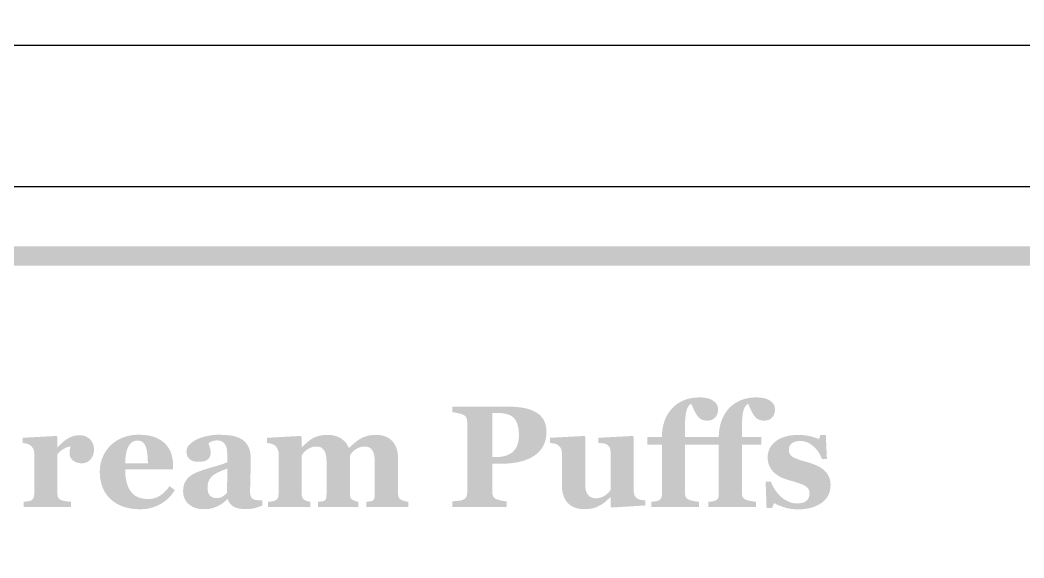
# Model space of a CAD drawing. Header units: millimetres. Extents: x 6 to 441, y 6 to 299.
# Drawn here: x 84.93 to 105.73, y 39.34 to 50.49 of the extents above; entities that cross this region are included whole.
import ezdxf

# ---------------------------------------------------------------- set-up
doc = ezdxf.new("R2010")
doc.units = ezdxf.units.MM
doc.layers.add('CUT', color=1, linetype='Continuous')
doc.layers.add('RASTER', color=7, linetype='Continuous')

msp = doc.modelspace()

# ---------------------------------------------------------------- hatches: boundary and pattern name
at = {"layer": 'RASTER'}
h = msp.add_hatch(color=7, dxfattribs=at)
h.paths.add_polyline_path([(49.2, 43.6), (49.234, 44.116), (49.338, 44.563), (49.509, 44.941), (49.75, 45.25), (50.059, 45.491), (50.438, 45.663), (50.884, 45.766), (51.4, 45.8), (108.6, 45.8), (109.116, 45.766), (109.563, 45.663), (109.941, 45.491), (110.25, 45.25), (110.491, 44.941), (110.663, 44.563), (110.766, 44.116), (110.8, 43.6), (110.8, 30.4), (110.766, 29.884), (110.663, 29.438), (110.491, 29.059), (110.25, 28.75), (109.941, 28.509), (109.563, 28.337), (109.116, 28.234), (108.6, 28.2), (51.4, 28.2), (50.884, 28.234), (50.438, 28.338), (50.059, 28.509), (49.75, 28.75), (49.509, 29.059), (49.338, 29.438), (49.234, 29.884), (49.2, 30.4)])
h.paths.add_polyline_path([(49.6, 43.6), (49.6, 30.4), (49.628, 29.978), (49.713, 29.612), (49.853, 29.303), (50.05, 29.05), (50.303, 28.853), (50.613, 28.713), (50.978, 28.628), (51.4, 28.6), (108.6, 28.6), (109.022, 28.628), (109.387, 28.713), (109.697, 28.853), (109.95, 29.05), (110.147, 29.303), (110.288, 29.612), (110.372, 29.978), (110.4, 30.4), (110.4, 43.6), (110.372, 44.022), (110.288, 44.388), (110.147, 44.697), (109.95, 44.95), (109.697, 45.147), (109.387, 45.287), (109.022, 45.372), (108.6, 45.4), (51.4, 45.4), (50.978, 45.372), (50.613, 45.287), (50.303, 45.147), (50.05, 44.95), (49.853, 44.697), (49.713, 44.388), (49.628, 44.022), (49.6, 43.6)], flags=0)
for points in [[(99.392, 42.42), (99.392, 42.411), (99.392, 42.401), (99.391, 42.392), (99.389, 42.382), (99.388, 42.371), (99.386, 42.361), (99.383, 42.35), (99.381, 42.339), (99.377, 42.329), (99.374, 42.318), (99.37, 42.308), (99.365, 42.299), (99.36, 42.29), (99.355, 42.281), (99.349, 42.273), (99.343, 42.265), (99.335, 42.256), (99.327, 42.248), (99.318, 42.24), (99.31, 42.233), (99.301, 42.226), (99.292, 42.22), (99.283, 42.214), (99.274, 42.209), (99.264, 42.205), (99.252, 42.201), (99.24, 42.197), (99.226, 42.195), (99.211, 42.193), (99.195, 42.191), (99.178, 42.19), (99.159, 42.19), (99.131, 42.191), (99.105, 42.195), (99.08, 42.201), (99.056, 42.21), (99.034, 42.222), (99.014, 42.235), (98.995, 42.252), (98.978, 42.271), (98.961, 42.292), (98.944, 42.318), (98.927, 42.346), (98.91, 42.378), (98.892, 42.413), (98.874, 42.452), (98.856, 42.493), (98.837, 42.539), (98.823, 42.531), (98.809, 42.521), (98.796, 42.509), (98.784, 42.494), (98.772, 42.477), (98.762, 42.457), (98.751, 42.435), (98.742, 42.41), (98.733, 42.38), (98.726, 42.343), (98.72, 42.298), (98.714, 42.246), (98.71, 42.186), (98.708, 42.119), (98.706, 42.045), (98.705, 41.963), (98.705, 41.847), (99.11, 41.847), (99.11, 41.689), (98.708, 41.689), (98.708, 40.68), (98.709, 40.666), (98.71, 40.653), (98.712, 40.641), (98.715, 40.629), (98.719, 40.618), (98.723, 40.609), (98.728, 40.599), (98.735, 40.591), (98.741, 40.584), (98.749, 40.576), (98.757, 40.57), (98.765, 40.564), (98.774, 40.558), (98.783, 40.553), (98.793, 40.549), (98.803, 40.545), (98.813, 40.542), (98.822, 40.539), (98.833, 40.536), (98.844, 40.533), (98.856, 40.531), (98.869, 40.528), (98.882, 40.525), (98.896, 40.522), (98.91, 40.52), (98.924, 40.517), (98.937, 40.515), (98.95, 40.513), (98.963, 40.511), (98.975, 40.51), (98.987, 40.508), (98.998, 40.507), (98.998, 40.4), (98.01, 40.4), (98.01, 40.507), (98.019, 40.508), (98.028, 40.508), (98.038, 40.509), (98.047, 40.51), (98.056, 40.511), (98.065, 40.512), (98.074, 40.513), (98.083, 40.514), (98.092, 40.515), (98.101, 40.517), (98.109, 40.518), (98.117, 40.52), (98.125, 40.522), (98.133, 40.524), (98.14, 40.526), (98.147, 40.529), (98.158, 40.534), (98.169, 40.539), (98.178, 40.544), (98.187, 40.55), (98.194, 40.557), (98.201, 40.564), (98.206, 40.571), (98.211, 40.579), (98.215, 40.588), (98.218, 40.597), (98.221, 40.607), (98.224, 40.618), (98.225, 40.629), (98.227, 40.641), (98.228, 40.653), (98.228, 40.667), (98.228, 41.689), (97.93, 41.689), (97.93, 41.847), (98.228, 41.847), (98.228, 41.886), (98.231, 41.925), (98.234, 41.963), (98.239, 42.002), (98.246, 42.039), (98.253, 42.077), (98.263, 42.114), (98.273, 42.151), (98.285, 42.188), (98.299, 42.223), (98.314, 42.257), (98.331, 42.291), (98.349, 42.323), (98.369, 42.354), (98.391, 42.385), (98.414, 42.414), (98.438, 42.442), (98.464, 42.469), (98.491, 42.494), (98.521, 42.517), (98.552, 42.54), (98.585, 42.561), (98.62, 42.58), (98.657, 42.599), (98.696, 42.615), (98.736, 42.629), (98.778, 42.642), (98.821, 42.651), (98.866, 42.659), (98.913, 42.665), (98.961, 42.668), (99.011, 42.669), (99.056, 42.668), (99.097, 42.665), (99.136, 42.659), (99.173, 42.652), (99.206, 42.642), (99.238, 42.63), (99.267, 42.616), (99.293, 42.6), (99.316, 42.582), (99.336, 42.563), (99.353, 42.543), (99.367, 42.521), (99.378, 42.498), (99.386, 42.473), (99.391, 42.447), (99.392, 42.42)], [(100.572, 42.42), (100.571, 42.411), (100.571, 42.401), (100.57, 42.392), (100.569, 42.382), (100.567, 42.371), (100.565, 42.361), (100.563, 42.35), (100.56, 42.339), (100.557, 42.329), (100.553, 42.318), (100.549, 42.308), (100.544, 42.299), (100.539, 42.29), (100.534, 42.281), (100.528, 42.273), (100.522, 42.265), (100.514, 42.256), (100.506, 42.248), (100.498, 42.24), (100.489, 42.233), (100.48, 42.226), (100.471, 42.22), (100.462, 42.214), (100.453, 42.209), (100.443, 42.205), (100.431, 42.201), (100.419, 42.197), (100.405, 42.195), (100.39, 42.193), (100.374, 42.191), (100.357, 42.19), (100.339, 42.19), (100.31, 42.191), (100.284, 42.195), (100.259, 42.201), (100.235, 42.21), (100.213, 42.222), (100.193, 42.235), (100.174, 42.252), (100.157, 42.271), (100.14, 42.292), (100.123, 42.318), (100.106, 42.346), (100.089, 42.378), (100.071, 42.413), (100.053, 42.452), (100.035, 42.493), (100.016, 42.539), (100.002, 42.531), (99.988, 42.521), (99.976, 42.509), (99.963, 42.494), (99.952, 42.477), (99.941, 42.457), (99.931, 42.435), (99.921, 42.41), (99.913, 42.38), (99.905, 42.343), (99.899, 42.298), (99.894, 42.246), (99.89, 42.186), (99.887, 42.119), (99.885, 42.045), (99.885, 41.963), (99.885, 41.847), (100.289, 41.847), (100.289, 41.689), (99.887, 41.689), (99.887, 40.68), (99.888, 40.666), (99.889, 40.653), (99.891, 40.641), (99.894, 40.629), (99.898, 40.618), (99.902, 40.609), (99.908, 40.599), (99.914, 40.591), (99.921, 40.584), (99.928, 40.576), (99.936, 40.57), (99.944, 40.564), (99.953, 40.558), (99.962, 40.553), (99.972, 40.549), (99.983, 40.545), (99.992, 40.542), (100.002, 40.539), (100.012, 40.536), (100.023, 40.533), (100.035, 40.531), (100.048, 40.528), (100.061, 40.525), (100.075, 40.522), (100.089, 40.52), (100.103, 40.517), (100.116, 40.515), (100.129, 40.513), (100.142, 40.511), (100.154, 40.51), (100.166, 40.508), (100.177, 40.507), (100.177, 40.4), (99.189, 40.4), (99.189, 40.507), (99.198, 40.508), (99.208, 40.508), (99.217, 40.509), (99.226, 40.51), (99.235, 40.511), (99.245, 40.512), (99.254, 40.513), (99.263, 40.514), (99.272, 40.515), (99.28, 40.517), (99.288, 40.518), (99.297, 40.52), (99.304, 40.522), (99.312, 40.524), (99.319, 40.526), (99.326, 40.529), (99.338, 40.534), (99.348, 40.539), (99.357, 40.544), (99.366, 40.55), (99.373, 40.557), (99.38, 40.564), (99.385, 40.571), (99.39, 40.579), (99.394, 40.588), (99.398, 40.597), (99.4, 40.607), (99.403, 40.618), (99.405, 40.629), (99.406, 40.641), (99.407, 40.653), (99.407, 40.667), (99.407, 41.689), (99.11, 41.689), (99.11, 41.847), (99.407, 41.847), (99.408, 41.886), (99.41, 41.925), (99.413, 41.963), (99.418, 42.002), (99.425, 42.039), (99.433, 42.077), (99.442, 42.114), (99.452, 42.151), (99.465, 42.188), (99.478, 42.223), (99.493, 42.257), (99.51, 42.291), (99.529, 42.323), (99.549, 42.354), (99.57, 42.385), (99.593, 42.414), (99.617, 42.442), (99.643, 42.469), (99.67, 42.494), (99.7, 42.517), (99.731, 42.54), (99.764, 42.561), (99.799, 42.58), (99.836, 42.599), (99.875, 42.615), (99.915, 42.629), (99.957, 42.642), (100, 42.651), (100.045, 42.659), (100.092, 42.665), (100.141, 42.668), (100.191, 42.669), (100.235, 42.668), (100.276, 42.665), (100.315, 42.659), (100.352, 42.652), (100.386, 42.642), (100.417, 42.63), (100.446, 42.616), (100.472, 42.6), (100.495, 42.582), (100.516, 42.563), (100.533, 42.543), (100.547, 42.521), (100.558, 42.498), (100.565, 42.473), (100.57, 42.447), (100.572, 42.42)], [(86.461, 41.585), (86.46, 41.558), (86.456, 41.531), (86.451, 41.505), (86.443, 41.481), (86.434, 41.456), (86.422, 41.433), (86.408, 41.411), (86.392, 41.39), (86.374, 41.37), (86.355, 41.353), (86.334, 41.338), (86.312, 41.326), (86.289, 41.317), (86.264, 41.311), (86.238, 41.307), (86.21, 41.305), (86.184, 41.306), (86.159, 41.309), (86.135, 41.313), (86.112, 41.319), (86.089, 41.326), (86.068, 41.336), (86.048, 41.347), (86.029, 41.359), (86.012, 41.374), (85.997, 41.39), (85.984, 41.407), (85.974, 41.426), (85.966, 41.447), (85.96, 41.47), (85.956, 41.494), (85.955, 41.519), (85.955, 41.532), (85.956, 41.543), (85.956, 41.554), (85.957, 41.565), (85.958, 41.574), (85.959, 41.583), (85.961, 41.591), (85.963, 41.599), (85.964, 41.606), (85.966, 41.613), (85.968, 41.62), (85.97, 41.627), (85.971, 41.633), (85.973, 41.64), (85.974, 41.646), (85.976, 41.652), (85.959, 41.651), (85.942, 41.648), (85.924, 41.644), (85.907, 41.639), (85.889, 41.633), (85.871, 41.625), (85.852, 41.616), (85.834, 41.606), (85.815, 41.594), (85.797, 41.582), (85.78, 41.568), (85.763, 41.554), (85.747, 41.539), (85.732, 41.523), (85.716, 41.506), (85.702, 41.488), (85.702, 40.684), (85.702, 40.672), (85.703, 40.66), (85.704, 40.648), (85.706, 40.637), (85.708, 40.627), (85.711, 40.617), (85.714, 40.608), (85.718, 40.599), (85.722, 40.591), (85.727, 40.583), (85.733, 40.576), (85.74, 40.569), (85.747, 40.563), (85.755, 40.557), (85.763, 40.551), (85.772, 40.546), (85.781, 40.543), (85.791, 40.539), (85.802, 40.535), (85.815, 40.532), (85.828, 40.528), (85.843, 40.525), (85.859, 40.522), (85.877, 40.519), (85.894, 40.517), (85.911, 40.514), (85.926, 40.512), (85.939, 40.511), (85.952, 40.509), (85.963, 40.508), (85.973, 40.507), (85.982, 40.507), (85.982, 40.4), (85.002, 40.4), (85.002, 40.507), (85.011, 40.508), (85.02, 40.509), (85.029, 40.509), (85.039, 40.51), (85.048, 40.511), (85.057, 40.513), (85.066, 40.514), (85.076, 40.515), (85.085, 40.516), (85.094, 40.518), (85.102, 40.519), (85.11, 40.521), (85.118, 40.523), (85.126, 40.525), (85.133, 40.527), (85.139, 40.529), (85.151, 40.533), (85.161, 40.538), (85.17, 40.543), (85.179, 40.549), (85.187, 40.556), (85.193, 40.563), (85.199, 40.571), (85.204, 40.579), (85.208, 40.587), (85.212, 40.597), (85.215, 40.607), (85.217, 40.618), (85.219, 40.629), (85.22, 40.641), (85.221, 40.653), (85.221, 40.667), (85.221, 41.519), (85.221, 41.532), (85.22, 41.545), (85.218, 41.557), (85.215, 41.569), (85.212, 41.581), (85.207, 41.592), (85.202, 41.603), (85.197, 41.614), (85.19, 41.624), (85.183, 41.633), (85.176, 41.643), (85.169, 41.651), (85.161, 41.659), (85.153, 41.667), (85.145, 41.674), (85.136, 41.68), (85.13, 41.685), (85.122, 41.689), (85.115, 41.693), (85.107, 41.696), (85.098, 41.7), (85.089, 41.703), (85.08, 41.707), (85.07, 41.71), (85.06, 41.712), (85.049, 41.715), (85.038, 41.717), (85.028, 41.719), (85.016, 41.721), (85.005, 41.723), (84.993, 41.724), (84.981, 41.726), (84.981, 41.833), (85.68, 41.871), (85.702, 41.849), (85.702, 41.636), (85.708, 41.636), (85.733, 41.665), (85.759, 41.692), (85.785, 41.717), (85.812, 41.741), (85.839, 41.763), (85.866, 41.784), (85.894, 41.803), (85.922, 41.82), (85.951, 41.836), (85.98, 41.849), (86.009, 41.861), (86.038, 41.87), (86.068, 41.877), (86.098, 41.883), (86.128, 41.886), (86.159, 41.887), (86.192, 41.886), (86.224, 41.882), (86.254, 41.875), (86.282, 41.866), (86.308, 41.854), (86.333, 41.839), (86.356, 41.822), (86.378, 41.803), (86.397, 41.781), (86.414, 41.757), (86.428, 41.733), (86.44, 41.706), (86.449, 41.678), (86.456, 41.649), (86.459, 41.618), (86.461, 41.585)], [(92.975, 40.4), (92.102, 40.4), (92.102, 40.507), (92.11, 40.508), (92.118, 40.509), (92.126, 40.51), (92.135, 40.511), (92.143, 40.512), (92.152, 40.513), (92.16, 40.514), (92.169, 40.514), (92.178, 40.515), (92.186, 40.516), (92.194, 40.518), (92.201, 40.519), (92.209, 40.521), (92.215, 40.524), (92.222, 40.526), (92.228, 40.529), (92.235, 40.533), (92.242, 40.537), (92.249, 40.543), (92.254, 40.548), (92.259, 40.555), (92.263, 40.562), (92.266, 40.57), (92.269, 40.578), (92.271, 40.587), (92.273, 40.596), (92.274, 40.607), (92.275, 40.617), (92.276, 40.629), (92.277, 40.641), (92.277, 40.653), (92.278, 40.667), (92.278, 41.351), (92.277, 41.387), (92.274, 41.421), (92.27, 41.453), (92.264, 41.483), (92.257, 41.51), (92.248, 41.535), (92.237, 41.557), (92.224, 41.577), (92.21, 41.595), (92.195, 41.61), (92.178, 41.623), (92.159, 41.634), (92.139, 41.642), (92.118, 41.648), (92.095, 41.651), (92.071, 41.652), (92.056, 41.652), (92.04, 41.651), (92.026, 41.65), (92.012, 41.647), (91.998, 41.645), (91.984, 41.641), (91.971, 41.637), (91.959, 41.633), (91.947, 41.628), (91.935, 41.622), (91.923, 41.616), (91.912, 41.611), (91.901, 41.604), (91.89, 41.598), (91.879, 41.591), (91.869, 41.584), (91.859, 41.576), (91.849, 41.568), (91.84, 41.561), (91.831, 41.553), (91.823, 41.545), (91.816, 41.537), (91.809, 41.53), (91.803, 41.522), (91.797, 41.515), (91.792, 41.507), (91.786, 41.5), (91.781, 41.494), (91.777, 41.487), (91.772, 41.481), (91.768, 41.475), (91.763, 41.469), (91.763, 40.683), (91.764, 40.67), (91.764, 40.658), (91.765, 40.646), (91.767, 40.635), (91.768, 40.625), (91.77, 40.615), (91.773, 40.606), (91.776, 40.597), (91.779, 40.589), (91.783, 40.581), (91.788, 40.574), (91.794, 40.568), (91.8, 40.561), (91.807, 40.555), (91.814, 40.55), (91.822, 40.545), (91.828, 40.542), (91.834, 40.539), (91.841, 40.536), (91.847, 40.533), (91.854, 40.53), (91.861, 40.527), (91.868, 40.524), (91.875, 40.522), (91.883, 40.519), (91.891, 40.517), (91.899, 40.515), (91.906, 40.513), (91.914, 40.511), (91.923, 40.509), (91.931, 40.508), (91.939, 40.507), (91.939, 40.4), (91.103, 40.4), (91.103, 40.507), (91.11, 40.508), (91.117, 40.508), (91.125, 40.509), (91.134, 40.51), (91.142, 40.511), (91.151, 40.512), (91.16, 40.513), (91.17, 40.514), (91.18, 40.515), (91.189, 40.517), (91.197, 40.518), (91.205, 40.52), (91.212, 40.522), (91.218, 40.524), (91.224, 40.526), (91.229, 40.529), (91.236, 40.533), (91.243, 40.538), (91.249, 40.543), (91.254, 40.549), (91.259, 40.555), (91.263, 40.561), (91.266, 40.568), (91.269, 40.576), (91.271, 40.584), (91.273, 40.593), (91.275, 40.603), (91.276, 40.614), (91.277, 40.626), (91.278, 40.638), (91.278, 40.652), (91.279, 40.667), (91.279, 41.351), (91.278, 41.387), (91.275, 41.421), (91.271, 41.453), (91.265, 41.483), (91.258, 41.51), (91.248, 41.535), (91.238, 41.557), (91.225, 41.577), (91.211, 41.595), (91.195, 41.61), (91.179, 41.623), (91.16, 41.634), (91.14, 41.642), (91.119, 41.648), (91.096, 41.651), (91.072, 41.652), (91.056, 41.652), (91.041, 41.651), (91.027, 41.65), (91.013, 41.647), (90.999, 41.645), (90.985, 41.641), (90.972, 41.637), (90.96, 41.633), (90.948, 41.628), (90.936, 41.622), (90.924, 41.616), (90.913, 41.611), (90.902, 41.604), (90.891, 41.598), (90.88, 41.591), (90.87, 41.584), (90.86, 41.576), (90.85, 41.568), (90.841, 41.561), (90.832, 41.553), (90.824, 41.545), (90.817, 41.537), (90.81, 41.53), (90.804, 41.522), (90.798, 41.515), (90.793, 41.507), (90.787, 41.5), (90.782, 41.494), (90.778, 41.487), (90.773, 41.481), (90.769, 41.475), (90.764, 41.469), (90.764, 40.683), (90.765, 40.67), (90.765, 40.658), (90.766, 40.647), (90.768, 40.636), (90.77, 40.625), (90.772, 40.616), (90.774, 40.606), (90.778, 40.598), (90.781, 40.59), (90.785, 40.582), (90.79, 40.575), (90.796, 40.568), (90.802, 40.561), (90.809, 40.555), (90.816, 40.55), (90.824, 40.545), (90.83, 40.542), (90.837, 40.539), (90.843, 40.536), (90.85, 40.533), (90.856, 40.53), (90.863, 40.527), (90.871, 40.524), (90.878, 40.522), (90.885, 40.519), (90.893, 40.517), (90.901, 40.515), (90.909, 40.513), (90.917, 40.511), (90.925, 40.509), (90.933, 40.508), (90.942, 40.507), (90.942, 40.4), (90.064, 40.4), (90.064, 40.507), (90.074, 40.508), (90.083, 40.508), (90.093, 40.509), (90.102, 40.51), (90.111, 40.511), (90.121, 40.512), (90.13, 40.513), (90.139, 40.514), (90.148, 40.515), (90.157, 40.517), (90.165, 40.518), (90.173, 40.52), (90.181, 40.522), (90.188, 40.524), (90.195, 40.526), (90.202, 40.529), (90.213, 40.534), (90.224, 40.539), (90.233, 40.544), (90.241, 40.55), (90.249, 40.557), (90.256, 40.564), (90.262, 40.571), (90.266, 40.579), (90.27, 40.588), (90.274, 40.597), (90.277, 40.607), (90.28, 40.618), (90.281, 40.629), (90.283, 40.641), (90.284, 40.653), (90.284, 40.667), (90.284, 41.519), (90.284, 41.531), (90.282, 41.542), (90.28, 41.554), (90.278, 41.565), (90.274, 41.577), (90.27, 41.588), (90.265, 41.599), (90.259, 41.611), (90.253, 41.622), (90.246, 41.632), (90.239, 41.641), (90.232, 41.65), (90.224, 41.659), (90.216, 41.667), (90.208, 41.674), (90.199, 41.68), (90.192, 41.685), (90.185, 41.689), (90.177, 41.693), (90.169, 41.696), (90.161, 41.7), (90.152, 41.703), (90.142, 41.707), (90.132, 41.71), (90.122, 41.712), (90.112, 41.715), (90.101, 41.717), (90.09, 41.719), (90.079, 41.721), (90.067, 41.723), (90.056, 41.724), (90.044, 41.726), (90.044, 41.833), (90.742, 41.871), (90.764, 41.849), (90.764, 41.642), (90.77, 41.642), (90.781, 41.652), (90.792, 41.661), (90.803, 41.672), (90.815, 41.682), (90.828, 41.693), (90.84, 41.705), (90.854, 41.717), (90.868, 41.729), (90.882, 41.742), (90.895, 41.753), (90.909, 41.764), (90.922, 41.775), (90.936, 41.785), (90.949, 41.794), (90.961, 41.803), (90.974, 41.811), (90.988, 41.819), (91.003, 41.827), (91.019, 41.835), (91.036, 41.843), (91.054, 41.85), (91.072, 41.857), (91.092, 41.863), (91.113, 41.869), (91.135, 41.875), (91.157, 41.879), (91.179, 41.884), (91.202, 41.887), (91.226, 41.889), (91.25, 41.891), (91.274, 41.892), (91.299, 41.893), (91.34, 41.892), (91.379, 41.888), (91.417, 41.882), (91.452, 41.875), (91.486, 41.864), (91.519, 41.852), (91.549, 41.837), (91.578, 41.82), (91.605, 41.801), (91.63, 41.781), (91.653, 41.759), (91.674, 41.736), (91.693, 41.711), (91.71, 41.685), (91.724, 41.657), (91.737, 41.628), (91.75, 41.628), (91.761, 41.638), (91.773, 41.648), (91.785, 41.659), (91.797, 41.671), (91.811, 41.682), (91.825, 41.695), (91.839, 41.707), (91.854, 41.721), (91.869, 41.734), (91.884, 41.746), (91.899, 41.758), (91.913, 41.769), (91.927, 41.779), (91.941, 41.789), (91.954, 41.798), (91.967, 41.806), (91.982, 41.815), (91.998, 41.824), (92.014, 41.832), (92.032, 41.84), (92.051, 41.847), (92.07, 41.855), (92.091, 41.861), (92.113, 41.868), (92.135, 41.874), (92.158, 41.879), (92.181, 41.883), (92.205, 41.886), (92.228, 41.889), (92.253, 41.891), (92.277, 41.892), (92.302, 41.893), (92.356, 41.891), (92.407, 41.885), (92.454, 41.874), (92.498, 41.86), (92.539, 41.842), (92.577, 41.819), (92.612, 41.793), (92.643, 41.762), (92.671, 41.728), (92.695, 41.69), (92.716, 41.649), (92.733, 41.604), (92.746, 41.556), (92.755, 41.505), (92.761, 41.45), (92.762, 41.392), (92.762, 40.68), (92.763, 40.667), (92.763, 40.654), (92.765, 40.642), (92.766, 40.631), (92.769, 40.62), (92.772, 40.61), (92.775, 40.601), (92.779, 40.593), (92.783, 40.585), (92.788, 40.577), (92.794, 40.57), (92.801, 40.564), (92.809, 40.557), (92.818, 40.552), (92.827, 40.547), (92.837, 40.542), (92.843, 40.54), (92.85, 40.537), (92.856, 40.534), (92.863, 40.532), (92.871, 40.529), (92.878, 40.527), (92.887, 40.524), (92.895, 40.522), (92.904, 40.519), (92.913, 40.517), (92.922, 40.515), (92.932, 40.513), (92.942, 40.511), (92.953, 40.509), (92.964, 40.508), (92.975, 40.507)], [(97.888, 40.431), (97.189, 40.388), (97.167, 40.409), (97.167, 40.601), (97.158, 40.601), (97.146, 40.589), (97.134, 40.578), (97.121, 40.567), (97.109, 40.556), (97.097, 40.545), (97.085, 40.534), (97.073, 40.523), (97.061, 40.512), (97.049, 40.501), (97.036, 40.491), (97.023, 40.481), (97.009, 40.471), (96.994, 40.461), (96.979, 40.452), (96.964, 40.443), (96.948, 40.434), (96.929, 40.424), (96.911, 40.415), (96.893, 40.407), (96.875, 40.399), (96.857, 40.392), (96.84, 40.386), (96.823, 40.38), (96.806, 40.375), (96.789, 40.371), (96.769, 40.367), (96.748, 40.363), (96.724, 40.361), (96.699, 40.359), (96.672, 40.357), (96.643, 40.356), (96.612, 40.356), (96.558, 40.358), (96.508, 40.364), (96.461, 40.375), (96.417, 40.389), (96.376, 40.408), (96.338, 40.431), (96.304, 40.458), (96.273, 40.489), (96.245, 40.524), (96.221, 40.563), (96.201, 40.605), (96.185, 40.65), (96.172, 40.699), (96.162, 40.751), (96.157, 40.807), (96.155, 40.866), (96.155, 41.525), (96.155, 41.539), (96.154, 41.552), (96.152, 41.565), (96.15, 41.577), (96.146, 41.588), (96.143, 41.599), (96.138, 41.609), (96.133, 41.618), (96.127, 41.627), (96.121, 41.635), (96.115, 41.644), (96.107, 41.652), (96.1, 41.66), (96.092, 41.667), (96.083, 41.675), (96.074, 41.682), (96.067, 41.687), (96.059, 41.692), (96.05, 41.696), (96.041, 41.701), (96.031, 41.704), (96.021, 41.708), (96.01, 41.711), (95.998, 41.713), (95.987, 41.716), (95.975, 41.718), (95.964, 41.719), (95.954, 41.721), (95.943, 41.723), (95.933, 41.724), (95.923, 41.725), (95.913, 41.726), (95.913, 41.833), (96.624, 41.871), (96.64, 41.849), (96.64, 40.875), (96.641, 40.838), (96.644, 40.804), (96.648, 40.773), (96.654, 40.744), (96.662, 40.717), (96.672, 40.693), (96.684, 40.671), (96.698, 40.652), (96.713, 40.635), (96.729, 40.621), (96.747, 40.608), (96.766, 40.598), (96.787, 40.59), (96.809, 40.585), (96.832, 40.581), (96.857, 40.58), (96.882, 40.581), (96.907, 40.584), (96.932, 40.588), (96.955, 40.594), (96.978, 40.601), (97.001, 40.611), (97.022, 40.622), (97.043, 40.634), (97.063, 40.648), (97.082, 40.662), (97.099, 40.676), (97.115, 40.69), (97.129, 40.705), (97.142, 40.72), (97.154, 40.735), (97.164, 40.75), (97.164, 41.54), (97.164, 41.552), (97.163, 41.564), (97.162, 41.576), (97.16, 41.587), (97.157, 41.598), (97.154, 41.609), (97.15, 41.619), (97.145, 41.629), (97.14, 41.639), (97.135, 41.648), (97.129, 41.657), (97.122, 41.665), (97.115, 41.673), (97.107, 41.68), (97.098, 41.687), (97.09, 41.693), (97.083, 41.698), (97.075, 41.702), (97.067, 41.705), (97.058, 41.708), (97.048, 41.711), (97.037, 41.713), (97.026, 41.715), (97.014, 41.717), (97.002, 41.718), (96.989, 41.72), (96.977, 41.721), (96.965, 41.722), (96.952, 41.723), (96.939, 41.724), (96.927, 41.725), (96.914, 41.726), (96.914, 41.833), (97.624, 41.871), (97.646, 41.849), (97.646, 40.718), (97.647, 40.705), (97.648, 40.693), (97.649, 40.682), (97.651, 40.67), (97.654, 40.66), (97.658, 40.65), (97.662, 40.64), (97.667, 40.631), (97.672, 40.622), (97.678, 40.613), (97.685, 40.605), (97.692, 40.598), (97.7, 40.59), (97.708, 40.583), (97.717, 40.576), (97.727, 40.57), (97.734, 40.566), (97.742, 40.562), (97.75, 40.558), (97.759, 40.555), (97.768, 40.552), (97.778, 40.55), (97.788, 40.548), (97.799, 40.546), (97.81, 40.544), (97.822, 40.543), (97.833, 40.542), (97.844, 40.54), (97.855, 40.54), (97.866, 40.539), (97.877, 40.538), (97.888, 40.538)], [(101.043, 40.35), (101.008, 40.351), (100.973, 40.353), (100.938, 40.356), (100.903, 40.361), (100.868, 40.367), (100.834, 40.374), (100.8, 40.382), (100.766, 40.392), (100.733, 40.402), (100.702, 40.413), (100.673, 40.424), (100.645, 40.435), (100.62, 40.446), (100.597, 40.457), (100.575, 40.469), (100.555, 40.481), (100.511, 40.381), (100.397, 40.381), (100.378, 40.927), (100.485, 40.927), (100.491, 40.911), (100.498, 40.893), (100.506, 40.876), (100.514, 40.857), (100.524, 40.838), (100.535, 40.819), (100.546, 40.799), (100.558, 40.779), (100.571, 40.758), (100.585, 40.738), (100.599, 40.719), (100.613, 40.7), (100.628, 40.682), (100.643, 40.664), (100.659, 40.647), (100.676, 40.63), (100.693, 40.614), (100.711, 40.598), (100.73, 40.583), (100.749, 40.569), (100.769, 40.556), (100.79, 40.543), (100.811, 40.53), (100.833, 40.519), (100.855, 40.508), (100.878, 40.499), (100.901, 40.491), (100.925, 40.485), (100.949, 40.48), (100.973, 40.476), (100.998, 40.474), (101.023, 40.473), (101.055, 40.474), (101.085, 40.476), (101.113, 40.481), (101.139, 40.486), (101.163, 40.494), (101.184, 40.502), (101.204, 40.513), (101.221, 40.525), (101.236, 40.539), (101.25, 40.555), (101.261, 40.572), (101.27, 40.591), (101.277, 40.612), (101.282, 40.635), (101.285, 40.659), (101.286, 40.686), (101.286, 40.7), (101.285, 40.714), (101.282, 40.727), (101.279, 40.739), (101.275, 40.751), (101.27, 40.762), (101.264, 40.772), (101.257, 40.782), (101.249, 40.792), (101.241, 40.801), (101.232, 40.809), (101.222, 40.818), (101.212, 40.826), (101.201, 40.834), (101.189, 40.841), (101.177, 40.848), (101.162, 40.855), (101.147, 40.862), (101.132, 40.869), (101.117, 40.875), (101.101, 40.881), (101.085, 40.887), (101.068, 40.893), (101.051, 40.898), (101.034, 40.903), (101.015, 40.909), (100.996, 40.915), (100.975, 40.921), (100.954, 40.927), (100.931, 40.934), (100.908, 40.941), (100.884, 40.948), (100.859, 40.955), (100.836, 40.963), (100.813, 40.97), (100.791, 40.977), (100.77, 40.985), (100.75, 40.992), (100.731, 41), (100.713, 41.007), (100.695, 41.015), (100.677, 41.024), (100.659, 41.035), (100.641, 41.046), (100.622, 41.058), (100.603, 41.072), (100.585, 41.086), (100.566, 41.102), (100.55, 41.116), (100.534, 41.132), (100.52, 41.148), (100.506, 41.165), (100.494, 41.182), (100.482, 41.201), (100.471, 41.22), (100.46, 41.239), (100.451, 41.26), (100.443, 41.282), (100.436, 41.304), (100.431, 41.328), (100.426, 41.352), (100.423, 41.378), (100.421, 41.404), (100.421, 41.431), (100.423, 41.482), (100.432, 41.53), (100.445, 41.575), (100.464, 41.618), (100.488, 41.659), (100.518, 41.697), (100.554, 41.732), (100.594, 41.765), (100.639, 41.795), (100.688, 41.821), (100.74, 41.843), (100.795, 41.861), (100.853, 41.875), (100.915, 41.885), (100.98, 41.891), (101.049, 41.893), (101.082, 41.892), (101.114, 41.891), (101.146, 41.889), (101.177, 41.886), (101.207, 41.882), (101.237, 41.877), (101.266, 41.872), (101.294, 41.866), (101.322, 41.859), (101.348, 41.852), (101.373, 41.845), (101.398, 41.837), (101.42, 41.83), (101.442, 41.822), (101.463, 41.814), (101.483, 41.806), (101.513, 41.893), (101.625, 41.893), (101.648, 41.393), (101.544, 41.393), (101.53, 41.431), (101.514, 41.467), (101.495, 41.502), (101.475, 41.535), (101.451, 41.567), (101.426, 41.598), (101.398, 41.628), (101.368, 41.656), (101.337, 41.682), (101.305, 41.704), (101.272, 41.723), (101.239, 41.739), (101.205, 41.751), (101.171, 41.76), (101.136, 41.765), (101.1, 41.767), (101.073, 41.766), (101.047, 41.764), (101.023, 41.76), (101, 41.755), (100.978, 41.748), (100.958, 41.74), (100.94, 41.731), (100.923, 41.72), (100.908, 41.708), (100.895, 41.694), (100.884, 41.68), (100.875, 41.664), (100.868, 41.647), (100.863, 41.629), (100.86, 41.61), (100.859, 41.589), (100.86, 41.563), (100.865, 41.538), (100.872, 41.515), (100.882, 41.494), (100.896, 41.474), (100.912, 41.457), (100.931, 41.442), (100.953, 41.428), (100.978, 41.416), (101.005, 41.404), (101.035, 41.392), (101.066, 41.38), (101.101, 41.368), (101.137, 41.357), (101.176, 41.346), (101.218, 41.335), (101.281, 41.317), (101.34, 41.298), (101.394, 41.277), (101.445, 41.255), (101.49, 41.231), (101.532, 41.206), (101.569, 41.179), (101.601, 41.151), (101.63, 41.121), (101.655, 41.089), (101.675, 41.054), (101.693, 41.018), (101.706, 40.98), (101.715, 40.94), (101.721, 40.898), (101.723, 40.854), (101.72, 40.796), (101.711, 40.741), (101.696, 40.689), (101.676, 40.641), (101.649, 40.596), (101.617, 40.555), (101.579, 40.517), (101.535, 40.482), (101.486, 40.451), (101.433, 40.424), (101.377, 40.402), (101.318, 40.383), (101.254, 40.369), (101.188, 40.358), (101.117, 40.352), (101.043, 40.35)]]:
    msp.add_hatch(color=7, dxfattribs=at).paths.add_polyline_path(points)
h = msp.add_hatch(color=7, dxfattribs=at)
h.paths.add_polyline_path([(95.837, 41.959), (95.836, 41.915), (95.833, 41.874), (95.827, 41.834), (95.819, 41.795), (95.809, 41.758), (95.796, 41.723), (95.782, 41.689), (95.765, 41.656), (95.746, 41.625), (95.725, 41.596), (95.703, 41.568), (95.678, 41.541), (95.653, 41.516), (95.625, 41.493), (95.596, 41.471), (95.565, 41.45), (95.531, 41.43), (95.496, 41.412), (95.461, 41.395), (95.424, 41.38), (95.385, 41.365), (95.346, 41.353), (95.305, 41.342), (95.264, 41.332), (95.221, 41.323), (95.176, 41.316), (95.131, 41.309), (95.084, 41.304), (95.036, 41.3), (94.986, 41.297), (94.936, 41.296), (94.884, 41.295), (94.714, 41.295), (94.714, 40.711), (94.714, 40.698), (94.715, 40.685), (94.716, 40.673), (94.719, 40.661), (94.721, 40.65), (94.725, 40.639), (94.729, 40.629), (94.733, 40.619), (94.739, 40.61), (94.746, 40.601), (94.753, 40.592), (94.762, 40.584), (94.772, 40.576), (94.783, 40.569), (94.795, 40.563), (94.809, 40.557), (94.817, 40.554), (94.826, 40.551), (94.836, 40.548), (94.847, 40.545), (94.86, 40.542), (94.873, 40.538), (94.888, 40.535), (94.904, 40.532), (94.92, 40.529), (94.936, 40.526), (94.951, 40.523), (94.965, 40.521), (94.978, 40.519), (94.991, 40.517), (95.004, 40.515), (95.015, 40.514), (95.015, 40.4), (93.889, 40.4), (93.889, 40.514), (93.9, 40.515), (93.912, 40.517), (93.925, 40.518), (93.938, 40.52), (93.953, 40.521), (93.968, 40.523), (93.985, 40.525), (94.002, 40.527), (94.019, 40.529), (94.034, 40.531), (94.048, 40.533), (94.061, 40.536), (94.073, 40.538), (94.083, 40.541), (94.092, 40.544), (94.1, 40.546), (94.114, 40.553), (94.126, 40.559), (94.137, 40.566), (94.147, 40.572), (94.156, 40.58), (94.164, 40.587), (94.17, 40.595), (94.175, 40.604), (94.18, 40.612), (94.183, 40.622), (94.186, 40.633), (94.189, 40.644), (94.191, 40.656), (94.192, 40.669), (94.193, 40.683), (94.194, 40.697), (94.194, 42.164), (94.193, 42.176), (94.193, 42.188), (94.191, 42.2), (94.189, 42.211), (94.187, 42.222), (94.184, 42.233), (94.18, 42.243), (94.176, 42.252), (94.171, 42.261), (94.165, 42.27), (94.157, 42.279), (94.148, 42.287), (94.138, 42.294), (94.127, 42.301), (94.114, 42.308), (94.1, 42.315), (94.089, 42.319), (94.078, 42.323), (94.065, 42.327), (94.052, 42.331), (94.038, 42.335), (94.023, 42.339), (94.007, 42.343), (93.991, 42.346), (93.974, 42.349), (93.959, 42.352), (93.944, 42.355), (93.931, 42.358), (93.919, 42.36), (93.908, 42.362), (93.898, 42.363), (93.889, 42.364), (93.889, 42.479), (95.036, 42.479), (95.133, 42.477), (95.225, 42.471), (95.309, 42.461), (95.388, 42.447), (95.46, 42.429), (95.526, 42.407), (95.585, 42.38), (95.638, 42.35), (95.685, 42.316), (95.725, 42.278), (95.759, 42.235), (95.787, 42.188), (95.809, 42.137), (95.825, 42.082), (95.834, 42.022), (95.837, 41.959)])
h.paths.add_polyline_path([(95.266, 41.884), (95.264, 41.941), (95.26, 41.994), (95.253, 42.043), (95.242, 42.088), (95.229, 42.13), (95.213, 42.167), (95.194, 42.202), (95.171, 42.232), (95.145, 42.258), (95.115, 42.281), (95.08, 42.301), (95.04, 42.317), (94.996, 42.329), (94.947, 42.338), (94.893, 42.344), (94.835, 42.345), (94.714, 42.345), (94.714, 41.433), (94.775, 41.433), (94.833, 41.434), (94.888, 41.44), (94.939, 41.448), (94.987, 41.46), (95.031, 41.476), (95.071, 41.495), (95.108, 41.517), (95.141, 41.543), (95.17, 41.573), (95.195, 41.606), (95.217, 41.643), (95.235, 41.684), (95.248, 41.728), (95.258, 41.776), (95.264, 41.828), (95.266, 41.884)], flags=0)
h = msp.add_hatch(color=7, dxfattribs=at)
h.paths.add_polyline_path([(88.136, 40.75), (88.123, 40.729), (88.11, 40.709), (88.095, 40.689), (88.08, 40.669), (88.064, 40.649), (88.048, 40.63), (88.03, 40.611), (88.013, 40.593), (87.994, 40.574), (87.975, 40.557), (87.956, 40.54), (87.935, 40.524), (87.914, 40.508), (87.893, 40.494), (87.871, 40.479), (87.848, 40.466), (87.823, 40.452), (87.799, 40.44), (87.774, 40.428), (87.749, 40.417), (87.724, 40.407), (87.699, 40.398), (87.674, 40.389), (87.649, 40.382), (87.624, 40.375), (87.597, 40.369), (87.57, 40.364), (87.542, 40.36), (87.512, 40.357), (87.482, 40.355), (87.451, 40.354), (87.419, 40.353), (87.365, 40.354), (87.314, 40.357), (87.264, 40.362), (87.217, 40.369), (87.171, 40.377), (87.127, 40.388), (87.085, 40.4), (87.044, 40.415), (87.006, 40.431), (86.969, 40.448), (86.934, 40.467), (86.901, 40.487), (86.869, 40.508), (86.839, 40.531), (86.811, 40.555), (86.784, 40.58), (86.76, 40.607), (86.736, 40.635), (86.715, 40.663), (86.695, 40.694), (86.677, 40.725), (86.66, 40.757), (86.645, 40.791), (86.631, 40.826), (86.62, 40.861), (86.609, 40.898), (86.601, 40.935), (86.593, 40.973), (86.588, 41.012), (86.584, 41.051), (86.582, 41.091), (86.581, 41.132), (86.582, 41.17), (86.584, 41.206), (86.589, 41.243), (86.595, 41.279), (86.602, 41.314), (86.612, 41.35), (86.623, 41.384), (86.636, 41.419), (86.65, 41.453), (86.666, 41.485), (86.683, 41.517), (86.702, 41.548), (86.722, 41.578), (86.744, 41.607), (86.767, 41.635), (86.792, 41.663), (86.817, 41.688), (86.845, 41.712), (86.874, 41.735), (86.904, 41.757), (86.937, 41.777), (86.97, 41.796), (87.006, 41.814), (87.043, 41.831), (87.081, 41.846), (87.121, 41.859), (87.162, 41.87), (87.204, 41.879), (87.247, 41.887), (87.291, 41.892), (87.336, 41.895), (87.382, 41.896), (87.432, 41.895), (87.48, 41.892), (87.526, 41.889), (87.569, 41.883), (87.61, 41.876), (87.648, 41.868), (87.685, 41.857), (87.719, 41.846), (87.751, 41.833), (87.782, 41.819), (87.811, 41.803), (87.839, 41.786), (87.866, 41.769), (87.891, 41.75), (87.915, 41.729), (87.937, 41.708), (87.957, 41.687), (87.976, 41.664), (87.993, 41.641), (88.009, 41.617), (88.024, 41.592), (88.037, 41.566), (88.049, 41.539), (88.059, 41.511), (88.068, 41.483), (88.076, 41.454), (88.082, 41.424), (88.087, 41.395), (88.092, 41.365), (88.095, 41.335), (88.096, 41.304), (88.097, 41.273), (88.097, 41.178), (87.107, 41.178), (87.108, 41.105), (87.114, 41.037), (87.123, 40.973), (87.136, 40.913), (87.152, 40.859), (87.172, 40.808), (87.195, 40.762), (87.222, 40.721), (87.253, 40.684), (87.289, 40.652), (87.328, 40.625), (87.372, 40.603), (87.42, 40.586), (87.473, 40.574), (87.529, 40.567), (87.59, 40.564), (87.624, 40.565), (87.657, 40.569), (87.689, 40.575), (87.721, 40.583), (87.751, 40.594), (87.781, 40.606), (87.81, 40.622), (87.838, 40.64), (87.865, 40.659), (87.891, 40.68), (87.916, 40.702), (87.939, 40.725), (87.962, 40.75), (87.984, 40.775), (88.005, 40.802), (88.025, 40.831)])
h.paths.add_polyline_path([(87.577, 41.307), (87.577, 41.329), (87.576, 41.351), (87.576, 41.373), (87.575, 41.396), (87.573, 41.418), (87.572, 41.441), (87.57, 41.464), (87.568, 41.487), (87.566, 41.509), (87.563, 41.531), (87.56, 41.551), (87.556, 41.571), (87.552, 41.589), (87.548, 41.606), (87.543, 41.623), (87.537, 41.638), (87.531, 41.654), (87.524, 41.67), (87.516, 41.685), (87.508, 41.698), (87.499, 41.711), (87.49, 41.722), (87.48, 41.732), (87.469, 41.742), (87.458, 41.75), (87.446, 41.757), (87.434, 41.763), (87.42, 41.768), (87.406, 41.772), (87.392, 41.775), (87.376, 41.776), (87.36, 41.777), (87.333, 41.775), (87.307, 41.77), (87.282, 41.761), (87.259, 41.748), (87.237, 41.732), (87.216, 41.713), (87.197, 41.689), (87.18, 41.663), (87.164, 41.632), (87.15, 41.597), (87.138, 41.558), (87.128, 41.515), (87.12, 41.468), (87.113, 41.416), (87.109, 41.361), (87.107, 41.301)], flags=0)
h = msp.add_hatch(color=7, dxfattribs=at)
h.paths.add_polyline_path([(89.951, 40.431), (89.935, 40.424), (89.918, 40.417), (89.9, 40.411), (89.881, 40.404), (89.862, 40.398), (89.842, 40.391), (89.821, 40.385), (89.799, 40.379), (89.777, 40.374), (89.754, 40.369), (89.732, 40.365), (89.709, 40.362), (89.685, 40.359), (89.661, 40.358), (89.637, 40.356), (89.613, 40.356), (89.569, 40.357), (89.529, 40.359), (89.491, 40.364), (89.457, 40.369), (89.425, 40.377), (89.396, 40.386), (89.371, 40.397), (89.348, 40.41), (89.328, 40.424), (89.309, 40.439), (89.292, 40.456), (89.276, 40.475), (89.263, 40.494), (89.251, 40.516), (89.241, 40.538), (89.232, 40.563), (89.223, 40.563), (89.211, 40.55), (89.199, 40.539), (89.187, 40.527), (89.174, 40.516), (89.163, 40.506), (89.151, 40.496), (89.139, 40.487), (89.127, 40.478), (89.116, 40.469), (89.104, 40.461), (89.092, 40.453), (89.08, 40.445), (89.067, 40.438), (89.055, 40.431), (89.042, 40.424), (89.029, 40.418), (89.011, 40.41), (88.994, 40.403), (88.978, 40.396), (88.961, 40.39), (88.945, 40.384), (88.928, 40.379), (88.912, 40.374), (88.896, 40.37), (88.879, 40.366), (88.861, 40.363), (88.841, 40.361), (88.82, 40.358), (88.797, 40.357), (88.772, 40.356), (88.746, 40.355), (88.718, 40.355), (88.676, 40.356), (88.636, 40.361), (88.598, 40.369), (88.561, 40.38), (88.525, 40.394), (88.491, 40.411), (88.459, 40.431), (88.428, 40.455), (88.4, 40.481), (88.375, 40.509), (88.355, 40.539), (88.338, 40.572), (88.325, 40.606), (88.315, 40.642), (88.31, 40.68), (88.308, 40.721), (88.308, 40.744), (88.31, 40.767), (88.312, 40.788), (88.314, 40.809), (88.318, 40.829), (88.323, 40.848), (88.328, 40.866), (88.334, 40.883), (88.341, 40.899), (88.349, 40.915), (88.357, 40.93), (88.366, 40.945), (88.376, 40.96), (88.386, 40.974), (88.397, 40.988), (88.409, 41.001), (88.42, 41.012), (88.432, 41.023), (88.444, 41.033), (88.456, 41.043), (88.469, 41.053), (88.483, 41.062), (88.496, 41.07), (88.511, 41.078), (88.525, 41.086), (88.54, 41.093), (88.556, 41.101), (88.571, 41.108), (88.587, 41.115), (88.604, 41.122), (88.62, 41.129), (88.637, 41.135), (88.671, 41.147), (88.707, 41.16), (88.744, 41.172), (88.782, 41.185), (88.823, 41.197), (88.865, 41.21), (88.909, 41.223), (88.954, 41.236), (88.998, 41.249), (89.04, 41.261), (89.078, 41.273), (89.114, 41.285), (89.146, 41.296), (89.175, 41.308), (89.201, 41.318), (89.223, 41.329), (89.223, 41.469), (89.223, 41.479), (89.223, 41.489), (89.223, 41.5), (89.222, 41.512), (89.221, 41.524), (89.22, 41.537), (89.219, 41.551), (89.218, 41.566), (89.216, 41.581), (89.214, 41.595), (89.211, 41.608), (89.208, 41.621), (89.205, 41.634), (89.201, 41.645), (89.197, 41.657), (89.193, 41.667), (89.187, 41.679), (89.181, 41.69), (89.174, 41.7), (89.166, 41.71), (89.158, 41.72), (89.149, 41.729), (89.139, 41.738), (89.128, 41.746), (89.117, 41.754), (89.104, 41.76), (89.091, 41.766), (89.077, 41.77), (89.062, 41.774), (89.047, 41.776), (89.03, 41.778), (89.012, 41.778), (88.997, 41.778), (88.982, 41.777), (88.967, 41.776), (88.953, 41.774), (88.94, 41.771), (88.928, 41.768), (88.916, 41.764), (88.905, 41.76), (88.894, 41.756), (88.884, 41.751), (88.875, 41.746), (88.866, 41.742), (88.857, 41.737), (88.849, 41.732), (88.842, 41.728), (88.835, 41.723), (88.837, 41.715), (88.838, 41.706), (88.841, 41.696), (88.844, 41.686), (88.847, 41.674), (88.851, 41.662), (88.855, 41.648), (88.86, 41.633), (88.865, 41.618), (88.869, 41.604), (88.873, 41.589), (88.875, 41.574), (88.878, 41.56), (88.879, 41.546), (88.88, 41.532), (88.881, 41.518), (88.88, 41.511), (88.88, 41.504), (88.879, 41.497), (88.877, 41.49), (88.875, 41.482), (88.873, 41.473), (88.871, 41.465), (88.867, 41.455), (88.864, 41.446), (88.86, 41.438), (88.856, 41.43), (88.851, 41.422), (88.846, 41.415), (88.841, 41.408), (88.835, 41.402), (88.829, 41.396), (88.821, 41.389), (88.812, 41.382), (88.803, 41.376), (88.794, 41.37), (88.784, 41.365), (88.774, 41.36), (88.764, 41.355), (88.754, 41.351), (88.743, 41.347), (88.73, 41.344), (88.716, 41.341), (88.701, 41.339), (88.684, 41.337), (88.666, 41.336), (88.647, 41.335), (88.626, 41.335), (88.596, 41.335), (88.568, 41.338), (88.542, 41.343), (88.518, 41.349), (88.495, 41.358), (88.475, 41.368), (88.456, 41.38), (88.44, 41.394), (88.425, 41.409), (88.412, 41.426), (88.401, 41.443), (88.392, 41.462), (88.386, 41.482), (88.381, 41.503), (88.378, 41.525), (88.377, 41.548), (88.378, 41.569), (88.381, 41.588), (88.386, 41.608), (88.393, 41.626), (88.402, 41.644), (88.413, 41.662), (88.427, 41.679), (88.442, 41.696), (88.459, 41.712), (88.476, 41.727), (88.495, 41.741), (88.514, 41.755), (88.535, 41.768), (88.556, 41.781), (88.578, 41.792), (88.601, 41.803), (88.624, 41.814), (88.649, 41.824), (88.674, 41.833), (88.7, 41.842), (88.727, 41.851), (88.755, 41.858), (88.784, 41.865), (88.813, 41.871), (88.843, 41.877), (88.872, 41.882), (88.901, 41.886), (88.929, 41.89), (88.957, 41.892), (88.984, 41.894), (89.01, 41.895), (89.036, 41.896), (89.071, 41.895), (89.105, 41.895), (89.139, 41.893), (89.172, 41.891), (89.204, 41.889), (89.236, 41.886), (89.267, 41.883), (89.297, 41.879), (89.326, 41.874), (89.354, 41.868), (89.382, 41.861), (89.409, 41.853), (89.436, 41.844), (89.461, 41.833), (89.486, 41.822), (89.51, 41.809), (89.533, 41.796), (89.554, 41.781), (89.573, 41.764), (89.592, 41.746), (89.609, 41.727), (89.626, 41.706), (89.641, 41.684), (89.655, 41.66), (89.667, 41.635), (89.678, 41.608), (89.687, 41.579), (89.695, 41.548), (89.701, 41.516), (89.705, 41.481), (89.707, 41.445), (89.708, 41.406), (89.708, 41.364), (89.708, 41.32), (89.707, 41.274), (89.707, 41.225), (89.706, 41.175), (89.705, 41.123), (89.703, 41.07), (89.702, 41.014), (89.7, 40.959), (89.699, 40.91), (89.698, 40.865), (89.697, 40.826), (89.696, 40.791), (89.695, 40.761), (89.695, 40.735), (89.695, 40.715), (89.695, 40.699), (89.696, 40.684), (89.698, 40.669), (89.7, 40.656), (89.703, 40.643), (89.706, 40.632), (89.71, 40.621), (89.715, 40.611), (89.72, 40.602), (89.726, 40.593), (89.733, 40.585), (89.74, 40.578), (89.748, 40.571), (89.756, 40.565), (89.766, 40.559), (89.776, 40.554), (89.782, 40.551), (89.79, 40.549), (89.798, 40.546), (89.808, 40.544), (89.818, 40.543), (89.829, 40.542), (89.841, 40.541), (89.854, 40.54), (89.867, 40.539), (89.88, 40.539), (89.893, 40.539), (89.905, 40.538), (89.917, 40.538), (89.929, 40.538), (89.94, 40.538), (89.951, 40.538)])
h.paths.add_polyline_path([(89.223, 41.194), (89.203, 41.187), (89.182, 41.18), (89.162, 41.172), (89.142, 41.164), (89.121, 41.156), (89.101, 41.148), (89.081, 41.139), (89.061, 41.13), (89.041, 41.121), (89.022, 41.112), (89.004, 41.103), (88.988, 41.093), (88.972, 41.084), (88.956, 41.074), (88.942, 41.065), (88.929, 41.055), (88.916, 41.044), (88.903, 41.033), (88.892, 41.021), (88.881, 41.008), (88.87, 40.995), (88.861, 40.98), (88.852, 40.966), (88.844, 40.95), (88.837, 40.934), (88.831, 40.917), (88.825, 40.899), (88.821, 40.881), (88.818, 40.862), (88.815, 40.842), (88.814, 40.821), (88.813, 40.8), (88.814, 40.772), (88.816, 40.747), (88.821, 40.723), (88.826, 40.701), (88.834, 40.682), (88.842, 40.664), (88.853, 40.648), (88.865, 40.634), (88.879, 40.622), (88.893, 40.612), (88.908, 40.603), (88.923, 40.596), (88.94, 40.59), (88.957, 40.586), (88.975, 40.584), (88.993, 40.583), (89.013, 40.584), (89.032, 40.585), (89.05, 40.588), (89.067, 40.591), (89.083, 40.596), (89.098, 40.602), (89.113, 40.608), (89.126, 40.616), (89.139, 40.625), (89.151, 40.634), (89.163, 40.643), (89.175, 40.653), (89.186, 40.663), (89.197, 40.674), (89.207, 40.686), (89.218, 40.697)], flags=0)

# ---------------------------------------------------------------- linework, layer by layer
at = {"layer": 'CUT'}
for points in [[(109.001, 49.96), (50.999, 49.96), (50.517, 49.981), (50.075, 50.044), (49.675, 50.149), (49.315, 50.297), (48.997, 50.488)], [(48.997, 46.512), (49.315, 46.703), (49.675, 46.851), (50.075, 46.956), (50.517, 47.019), (50.999, 47.04), (109.001, 47.04)]]:
    msp.add_lwpolyline(points, dxfattribs=at)

doc.saveas('drawing.dxf')
